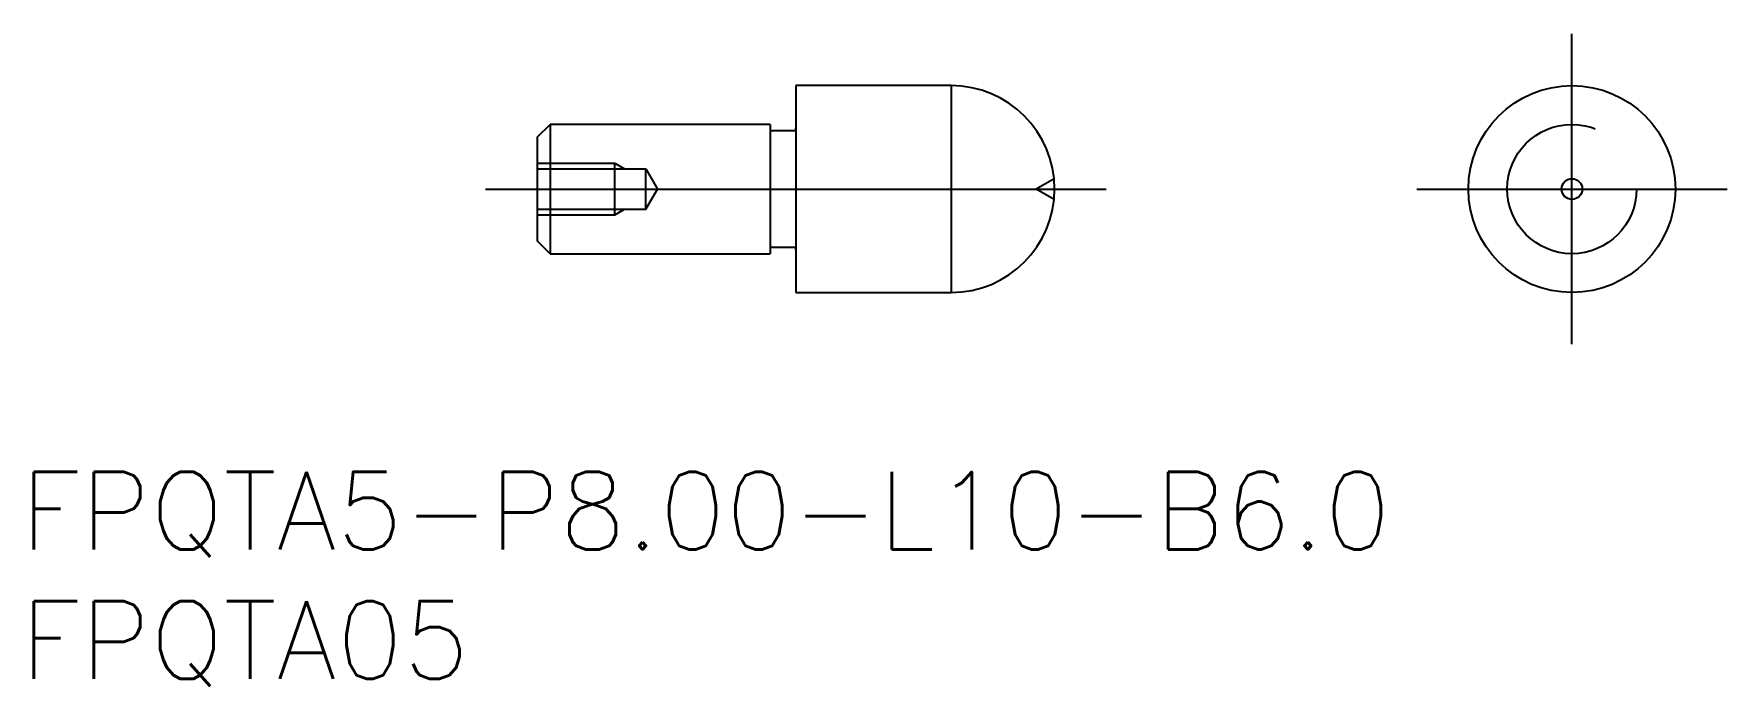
# Model space of a CAD drawing. Extents: x -59.5 to 6, y -19.2 to 6.
import ezdxf

# ---------------------------------------------------------------- set-up
doc = ezdxf.new("R2010")
doc.units = 0
doc.linetypes.add('CENTER', pattern=[50.8, 31.75, -6.35, 6.35, -6.35])
doc.linetypes.add('DASHED', pattern=[19.05, 12.7, -6.35])
doc.layers.get('0').update_dxf_attribs({"linetype": 'CONTINUOUS'})
doc.layers.add('CENTER', color=1, linetype='CENTER')
doc.styles.get("Standard").update_dxf_attribs({"font": 'txt.shx', "height": 3, "bigfont": 'bigfont.shx'})

msp = doc.modelspace()

# ---------------------------------------------------------------- linework, layer by layer
at = {"color": 7, "linetype": 'CONTINUOUS'}
for p, q in [((-24, 4), (-30, 4)), ((-30, 4), (-30, -4)), ((-24, 4), (-24, -4)), ((-40, 2), (-39.5, 2.5)), ((-40, 2), (-40, -2)), ((-31, 2.5), (-39.5, 2.5)), ((-39.5, 2.5), (-39.5, -2.5)), ((-31, 2.5), (-31, -2.5)), ((-30.1, 2.25), (-30.9, 2.25)), ((-39.5, -2.5), (-40, -2)), ((-39.5, -2.5), (-31, -2.5)), ((-30.9, -2.25), (-30.1, -2.25)), ((-30, -4), (-24, -4))]:
    msp.add_line(p, q, dxfattribs=at)
at = {"color": 3, "linetype": 'DASHED'}
for p, q in [((-40, 1), (-37, 1)), ((-40, 0.783), (-35.8, 0.783)), ((-37, 1), (-36.625, 0.783)), ((-37, -1), (-37, 1)), ((-35.8, 0.783), (-35.348, 0)), ((-35.8, -0.783), (-35.8, 0.783)), ((-35.8, -0.783), (-35.348, 0)), ((-20.02, 0.4), (-20.713, 0)), ((-20.02, -0.4), (-20.713, 0)), ((-40, -0.783), (-35.8, -0.783)), ((-40, -1), (-37, -1)), ((-37, -1), (-36.625, -0.783))]:
    msp.add_line(p, q, dxfattribs=at)
at = {"color": 7, "linetype": 'CONTINUOUS'}
for radius in [4, 0.4]:
    msp.add_circle((0, 0), radius, dxfattribs=at)
at = {"color": 3, "linetype": 'DASHED'}
msp.add_circle((0, 0), 2.5, dxfattribs=at)
at = {"color": 7, "linetype": 'CONTINUOUS'}
for centre, radius, start, end in [((-24, 0), 4, 270, 90), ((-30.9, 2.35), 0.1, 180, 270), ((-30.1, 2.35), 0.1, 270, 0), ((-30.9, -2.35), 0.1, 90, 180), ((-30.1, -2.35), 0.1, 0, 90)]:
    msp.add_arc(centre, radius, start, end, dxfattribs=at)
at = {"layer": 'CENTER', "color": 1, "linetype": 'CENTER'}
for p, q in [((0, -6), (0, 6)), ((-42, 0), (-18, 0)), ((-6, 0), (6, 0))]:
    msp.add_line(p, q, dxfattribs=at)

# ---------------------------------------------------------------- texts
at = {"color": 7, "linetype": 'CONTINUOUS'}
for s, p in [('FPQTA5-P8.00-L10-B6.0', (-59.971, -13.937)), ('FPQTA05', (-59.971, -18.937))]:
    msp.add_text(s, height=3, dxfattribs=at).set_placement(p)

doc.saveas('drawing.dxf')
